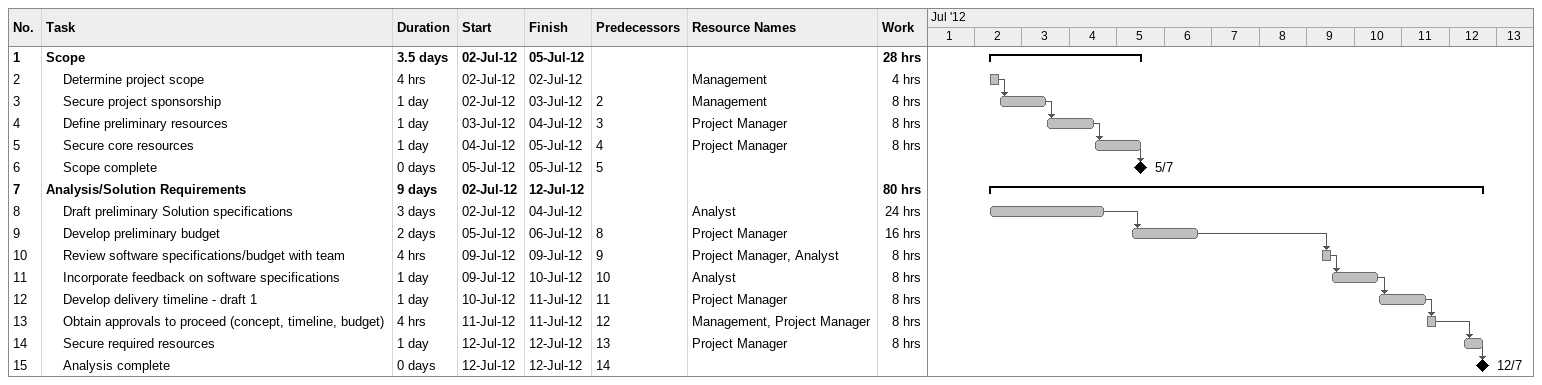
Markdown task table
| ID | Level | Task | Duration | Start | Finish | Predecessors | Resources | Work (h) |
|---|---|---|---|---|---|---|---|---|
| 1 | 1 | **Scope** | 3.5d | 2012-07-02 | 2012-07-05 |  |  | 28 |
| 2 | 2 | Determine project scope | 4h | 2012-07-02 | 2012-07-02 |  | Management | 4 |
| 3 | 2 | Secure project sponsorship | 1d | 2012-07-02 | 2012-07-03 | 2 | Management | 8 |
| 4 | 2 | Define preliminary resources | 1d | 2012-07-03 | 2012-07-04 | 3 | Project Manager | 8 |
| 5 | 2 | Secure core resources | 1d | 2012-07-04 | 2012-07-05 | 4 | Project Manager | 8 |
| 6 | 2 | Scope complete | 0d | 2012-07-05 | 2012-07-05 | 5 |  |  |
| 7 | 1 | **Analysis/Solution Requirements** | 9d | 2012-07-02 | 2012-07-12 |  |  | 80 |
| 8 | 2 | Draft preliminary Solution specifications | 3d | 2012-07-02 | 2012-07-04 |  | Analyst | 24 |
| 9 | 2 | Develop preliminary budget | 2d | 2012-07-05 | 2012-07-06 | 8 | Project Manager | 16 |
| 10 | 2 | Review software specifications/budget with team | 4h | 2012-07-09 | 2012-07-09 | 9 | Project Manager, Analyst | 8 |
| 11 | 2 | Incorporate feedback on software specifications | 1d | 2012-07-09 | 2012-07-10 | 10 | Analyst | 8 |
| 12 | 2 | Develop delivery timeline - draft 1 | 1d | 2012-07-10 | 2012-07-11 | 11 | Project Manager | 8 |
| 13 | 2 | Obtain approvals to proceed (concept, timeline, budget) | 4h | 2012-07-11 | 2012-07-11 | 12 | Management, Project Manager | 8 |
| 14 | 2 | Secure required resources | 1d | 2012-07-12 | 2012-07-12 | 13 | Project Manager | 8 |
| 15 | 2 | Analysis complete | 0d | 2012-07-12 | 2012-07-12 | 14 |  |  |
